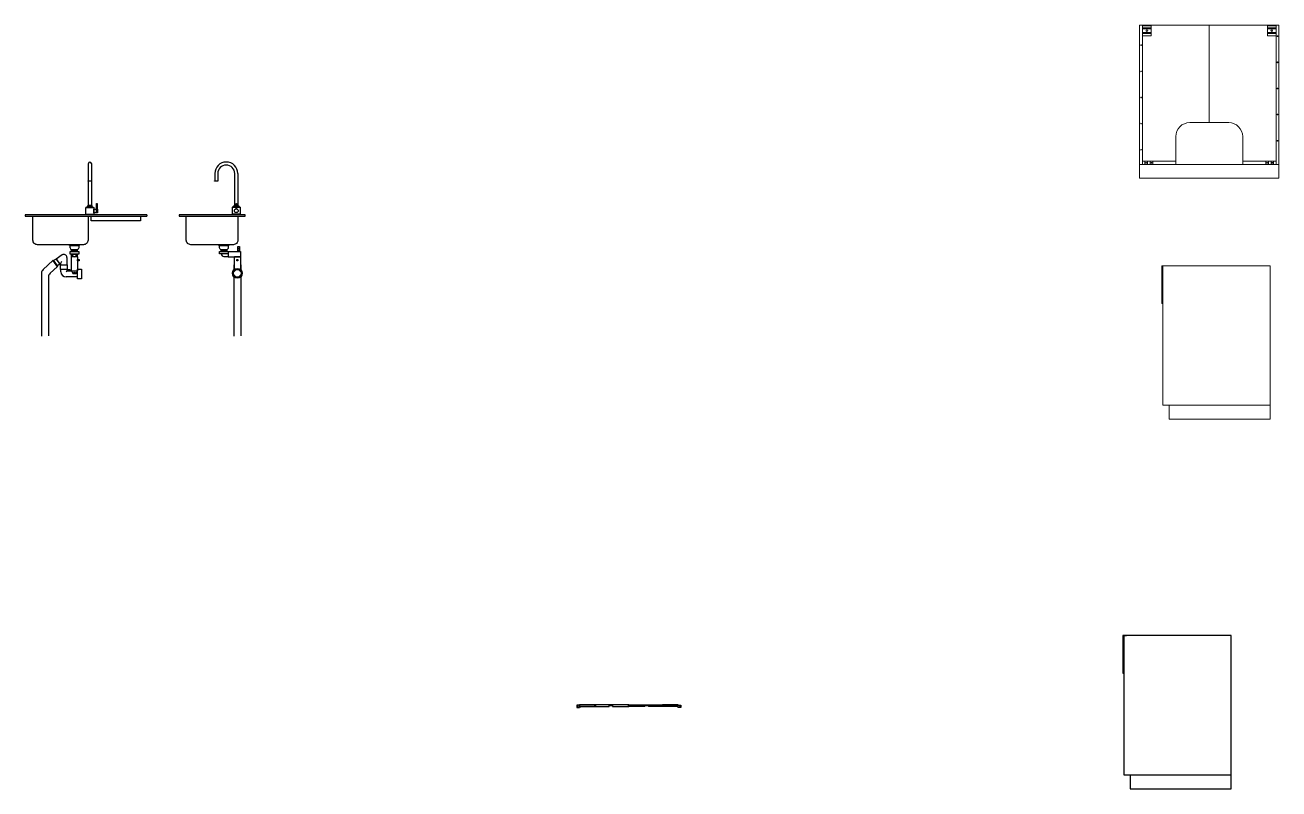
# Model space of a CAD drawing. Header units: inches. Extents: x -714 to 916, y -628 to 501.
# Drawn here: x -714 to 7, y 33 to 472 of the extents above; entities that cross this region are included whole.
import ezdxf

# ---------------------------------------------------------------- set-up
doc = ezdxf.new("R2010")
doc.units = ezdxf.units.IN
doc.header["$MEASUREMENT"] = 0
doc.layers.add('A-ELEV-MBE', color=7, linetype='Continuous', lineweight=18)
doc.layers.add('A-SECT-MCUT1', color=7, linetype='Continuous', lineweight=35)

# ---------------------------------------------------------------- blocks, each defined once
blk = doc.blocks.new('Vite a croce a testa piana - 10 mm da sopra')
at = {"color": 0, "linetype": 'Continuous'}
for p, q in [((-5, 2), (-5, -2)), ((-2, 2), (-5, 2)), ((-2, 2), (-2, 5)), ((2, 5), (-2, 5)), ((-2, 2), (-2, -2)), ((2, 2), (-2, 2)), ((2, 2), (2, 5)), ((2, 2), (2, -2)), ((2, 2), (5, 2)), ((5, 2), (5, -2)), ((-2, -2), (-5, -2)), ((2, -2), (-2, -2)), ((-2, -2), (-2, -5)), ((2, -5), (-2, -5)), ((2, -2), (2, -5)), ((2, -2), (5, -2))]:
    blk.add_line(p, q, dxfattribs=at)
blk.add_circle((0, 0), 9.84, dxfattribs=at)

msp = doc.modelspace()

# ---------------------------------------------------------------- linework, layer by layer
for p, q in [((-604.64, 386.49), (-604.64, 382.31)), ((-602.91, 386.49), (-602.91, 382.31)), ((-593.18, 382.31), (-593.27, 382.31)), ((-677.59, 367.62), (-678.63, 367.02)), ((-677.59, 367.62), (-675.18, 367.62)), ((-675.18, 367.62), (-674.14, 367.02)), ((-593.52, 367.68), (-594.56, 367.08)), ((-593.52, 367.68), (-592.39, 367.68)), ((-592.13, 367.68), (-591.11, 367.68)), ((-591.11, 367.68), (-590.06, 367.08)), ((-643.6, 362.67), (-713.6, 362.67)), ((-713.6, 362.67), (-713.6, 361.99)), ((-713.6, 361.99), (-643.6, 361.99)), ((-672.82, 366.02), (-672.82, 363.89)), ((-643.6, 362.67), (-643.6, 361.99)), ((-692.29, 339.72), (-695.67, 337.35)), ((-683.56, 338.63), (-687, 338.63)), ((-687, 330.55), (-687, 338.63)), ((-683.56, 338.63), (-683.56, 330.55)), ((-599.42, 338.86), (-596.95, 338.86)), ((-596.95, 341.68), (-589.95, 341.68)), ((-596.95, 340.28), (-596.95, 338.66)), ((-596.95, 338.66), (-589.95, 338.66)), ((-589.95, 338.66), (-593.4, 338.66)), ((-593.4, 331.43), (-593.4, 338.66)), ((-591.41, 343.72), (-590.4, 343.72)), ((-591.41, 343.53), (-590.4, 343.53)), ((-591.41, 342.65), (-590.4, 342.65)), ((-591.41, 342.45), (-590.4, 342.45)), ((-589.95, 341.68), (-589.95, 338.66)), ((-589.95, 338.66), (-589.95, 331.43)), ((-697.72, 336.47), (-703.22, 331.33)), ((-695.24, 332.93), (-699.2, 329.23)), ((-697.4, 336.71), (-697.73, 336.48)), ((-697.72, 336.47), (-695.24, 332.93)), ((-697.4, 336.71), (-694.92, 333.17)), ((-695.83, 337.4), (-697.22, 336.46)), ((-697.22, 336.46), (-695.09, 333.41)), ((-695.74, 337.46), (-695.83, 337.4)), ((-695.83, 337.4), (-693.7, 334.35)), ((-695.83, 337.4), (-693.7, 334.35)), ((-695.74, 337.46), (-693.61, 334.41)), ((-694.92, 333.17), (-695.25, 332.94)), ((-693.7, 334.35), (-695.09, 333.41)), ((-693.61, 334.41), (-693.7, 334.35)), ((-693.03, 334.99), (-693.69, 334.53)), ((-693.03, 334.99), (-692.46, 336.22)), ((-693.03, 333.96), (-693.03, 334.99)), ((-693.03, 330.1), (-693.03, 331.45)), ((-689.58, 338.3), (-689.58, 333.96)), ((-689.58, 331.45), (-689.58, 330.55)), ((-704.17, 329.14), (-704.17, 293.16)), ((-700.15, 327.03), (-700.15, 293.2)), ((-683.56, 327.1), (-690.03, 327.1)), ((-689.58, 330.55), (-689.99, 329.91)), ((-689.58, 330.55), (-683.56, 330.55)), ((-687, 330.55), (-686.26, 329.16)), ((-686.26, 329.16), (-684.3, 329.16)), ((-684.3, 329.16), (-683.56, 330.55)), ((-683.56, 327.1), (-683.56, 330.55)), ((-593.77, 327.27), (-593.77, 293.18)), ((-589.75, 327.06), (-589.75, 293.22)), ((-82.56, 121.11), (-82.56, 121.21)), ((-82.56, 121.21), (-80.96, 121.21)), ((-80.96, 121.21), (-80.96, 121.11)), ((-20.95, 121.11), (-22.75, 121.11)), ((-394.96, 81.19), (-395.24, 81.19)), ((-394.96, 80.34), (-395.24, 79.99)), ((-366.84, 81.39), (-395.14, 81.39)), ((-395.14, 81.39), (-395.14, 81.29)), ((-395.14, 81.39), (-386.14, 81.39)), ((-394.74, 80.39), (-395.14, 79.89)), ((-394.96, 80.34), (-394.96, 81.19)), ((-394.74, 80.39), (-378.15, 80.39)), ((-386.14, 80.39), (-378.15, 80.39)), ((-376.13, 80.39), (-366.84, 80.39)), ((-366.84, 81.39), (-338.54, 81.39)), ((-357.55, 80.39), (-366.84, 80.39)), ((-338.94, 80.39), (-355.53, 80.39)), ((-347.54, 80.39), (-355.53, 80.39)), ((-338.54, 81.39), (-347.54, 81.39)), ((-338.94, 80.39), (-338.54, 79.89)), ((-338.72, 80.34), (-338.72, 81.19)), ((-338.72, 81.19), (-338.44, 81.19)), ((-338.72, 80.34), (-338.44, 79.99)), ((-338.54, 81.39), (-338.54, 81.29)), ((-82.55, 41.11), (-78.95, 41.11)), ((-78.95, 41.11), (-78.95, 33.11)), ((-78.95, 41.11), (-20.95, 41.11))]:
    msp.add_line(p, q)
for points in [[(-677.25, 382.25), (-677.25, 392.17)], [(-675.52, 392.17), (-675.52, 382.25)], [(-675.52, 382.1), (-675.52, 368.12), (-677.25, 368.12), (-677.25, 382.1)], [(-592.39, 368.18), (-593.18, 368.18), (-593.18, 386.5)], [(-591.44, 386.49), (-591.44, 368.18), (-592.13, 368.18)], [(-592.39, 367.68), (-593.52, 367.68), (-593.52, 368.18), (-592.39, 368.18)], [(-592.39, 366.13), (-592.39, 369.31), (-592.13, 369.31), (-592.13, 366.13)], [(-592.13, 368.18), (-591.11, 368.18), (-591.11, 367.68), (-592.13, 367.68)], [(-592.13, 367.08), (-590.06, 367.08), (-590.06, 363.08), (-594.56, 363.08), (-594.56, 367.08), (-592.39, 367.08)], [(-686.9, 338.63), (-686.9, 340.26), (-683.66, 340.26), (-683.66, 338.63)], [(-593.4, 331.48), (-593.6, 331.48), (-593.6, 333.99), (-593.4, 333.99)], [(-589.95, 333.99), (-589.76, 333.99), (-589.76, 331.48), (-589.95, 331.48)], [(-82.56, 121.11), (-80.96, 121.11)], [(-78.95, 33.11), (-20.95, 33.11), (-20.95, 121.11), (-82.55, 121.11), (-82.55, 41.11)], [(-395.14, 81.29), (-396.74, 81.29), (-396.74, 79.89), (-395.14, 79.89)], [(-395.24, 81.19), (-396.64, 81.19), (-396.64, 79.99), (-395.24, 79.99)], [(-338.54, 81.29), (-336.94, 81.29), (-336.94, 79.89), (-338.54, 79.89)], [(-338.44, 81.19), (-337.04, 81.19), (-337.04, 79.99), (-338.44, 79.99)]]:
    msp.add_lwpolyline(points)
for points in [[(-677.35, 382.25), (-675.43, 382.25), (-675.43, 382.1), (-677.35, 382.1)], [(-604.74, 382.31), (-602.82, 382.31), (-602.82, 382.15), (-604.74, 382.15)], [(-677.59, 368.12), (-675.18, 368.12), (-675.18, 367.62), (-677.59, 367.62)], [(-672.49, 369.18), (-672.23, 369.18), (-672.23, 366.02), (-672.49, 366.02)], [(-678.83, 363.02), (-673.9, 363.02), (-673.9, 362.67), (-678.83, 362.67)], [(-678.63, 367.02), (-674.14, 367.02), (-674.14, 363.02), (-678.63, 363.02)], [(-675.68, 361.99), (-647.22, 361.99), (-647.22, 359.36), (-675.68, 359.36)], [(-674.14, 366.02), (-671.94, 366.02), (-671.94, 363.89), (-674.14, 363.89)], [(-625.15, 362.01), (-587.16, 362.01), (-587.16, 362.73), (-625.15, 362.73)], [(-594.76, 363.08), (-589.83, 363.08), (-589.83, 362.73), (-594.76, 362.73)], [(-688.1, 345.61), (-682.46, 345.61), (-682.46, 345.13), (-688.1, 345.13)], [(-687.74, 341.65), (-682.81, 341.65), (-682.81, 340.26), (-687.74, 340.26)], [(-686.9, 342.73), (-683.66, 342.73), (-683.66, 341.65), (-686.9, 341.65)], [(-602.24, 345.63), (-596.6, 345.63), (-596.6, 345.15), (-602.24, 345.15)], [(-601.88, 341.68), (-596.95, 341.68), (-596.95, 340.28), (-601.88, 340.28)], [(-601.04, 342.76), (-597.8, 342.76), (-597.8, 341.68), (-601.04, 341.68)], [(-591.41, 344.67), (-590.4, 344.67), (-590.4, 341.68), (-591.41, 341.68)], [(-693.23, 333.96), (-689.38, 333.96), (-689.38, 331.45), (-693.23, 331.45)], [(-689.38, 331.45), (-687.86, 331.45), (-687.86, 330.55), (-689.38, 330.55)], [(-683.56, 337.16), (-682.6, 337.16), (-682.6, 336.32), (-683.56, 336.32)], [(-683.56, 331.66), (-681.11, 331.66), (-681.11, 325.99), (-683.56, 325.99)], [(-592, 337.18), (-591.49, 337.18), (-591.49, 336.34), (-592, 336.34)], [(-83.06, 99.51), (-82.55, 99.51), (-82.55, 121.11), (-83.06, 121.11)], [(-395.04, 81.69), (-395.04, 81.69)]]:
    msp.add_lwpolyline(points, close=True)
for points in [[(-709.08, 361.99), (-677.46, 361.99), (-677.46, 348.23, -0.414214), (-680.09, 345.61), (-706.45, 345.61, -0.414214), (-709.08, 348.23)], [(-621, 362.01), (-591.32, 362.01), (-591.32, 348.25, -0.414214), (-593.94, 345.63), (-618.38, 345.63, -0.414214), (-621, 348.25)], [(-601.88, 345.15), (-596.95, 345.15), (-596.95, 343.76, -0.414214), (-597.95, 342.76), (-600.88, 342.76, -0.414214), (-601.88, 343.76)], [(-396.41, 81.03), (-396.2, 81.03, -0.414214), (-396.14, 80.97), (-396.14, 80.21, -0.414214), (-396.2, 80.14), (-396.41, 80.14, -0.414214), (-396.47, 80.21), (-396.47, 80.97, -0.414214)], [(-386.24, 81.33), (-386.04, 81.33, -0.414214), (-385.97, 81.27), (-385.97, 80.51, -0.414214), (-386.04, 80.44), (-386.24, 80.44, -0.414214), (-386.31, 80.51), (-386.31, 81.27, -0.414214)], [(-366.94, 81.33), (-366.74, 81.33, -0.414214), (-366.67, 81.27), (-366.67, 80.51, -0.414214), (-366.74, 80.44), (-366.94, 80.44, -0.414214), (-367.01, 80.51), (-367.01, 81.27, -0.414214)], [(-347.64, 81.33), (-347.44, 81.33, -0.414214), (-347.37, 81.27), (-347.37, 80.51, -0.414214), (-347.44, 80.44), (-347.64, 80.44, -0.414214), (-347.71, 80.51), (-347.71, 81.27, -0.414214)], [(-337.27, 81.03), (-337.48, 81.03, 0.414214), (-337.54, 80.97), (-337.54, 80.21, 0.414214), (-337.48, 80.14), (-337.27, 80.14, 0.414214), (-337.21, 80.21), (-337.21, 80.97, 0.414214)]]:
    msp.add_lwpolyline(points, format="xyb", close=True)
for points in [[(-687.74, 343.73), (-687.74, 345.13), (-682.81, 345.13), (-682.81, 343.73, -0.414214), (-683.81, 342.73), (-686.9, 342.73)], [(-378.15, 80.39), (-378.15, 80.93, -0.414214), (-378.1, 80.98), (-376.18, 80.98, -0.414214), (-376.13, 80.93), (-376.13, 80.39)], [(-357.55, 80.39), (-357.55, 80.93, -0.414214), (-357.5, 80.98), (-355.58, 80.98, -0.414214), (-355.53, 80.93), (-355.53, 80.39)]]:
    msp.add_lwpolyline(points, format="xyb")
for centre, radius in [((-592.28, 365.08), 1.07), ((-591.68, 329.18), 2.83), ((-591.68, 329.18), 2.13), ((-688.62, 330.96), 0.2)]:
    msp.add_circle(centre, radius)
for centre, radius, start, end in [((-676.39, 392.17), 0.867, 0, 180), ((-598.04, 386.49), 6.6, 0, 180), ((-598.04, 386.49), 4.87, 0, 180), ((-691.31, 338.3), 1.72, 0, 125.29867), ((-686.74, 343.73), 1, 180, 270), ((-685.28, 340.26), 1.62, 180, 0), ((-685.28, 340.26), 1.42, 180, 0), ((-599.42, 340.28), 1.42, 180, 270), ((-701.17, 329.14), 3, 133.1007, 180), ((-697.15, 327.03), 3, 133.1007, 180), ((-690.03, 330.1), 3, 180, 270), ((-685.28, 328.51), 1.18, 33.67751, 146.32249)]:
    msp.add_arc(centre, radius, start, end)
at = {"layer": 'A-ELEV-MBE'}
for p, q in [((-71.84, 471.73), (-71.84, 450.13)), ((-71.78, 471.23), (-66.78, 471.23)), ((-66.78, 471.73), (-66.78, 465.6)), ((-33.44, 471.73), (-33.44, 415.73)), ((-0.09, 471.73), (-0.09, 465.6)), ((-0.09, 471.23), (4.91, 471.23)), ((4.96, 471.73), (4.96, 450.13)), ((-71.78, 467.46), (-66.98, 467.46)), ((-71.78, 466.96), (-66.78, 466.96)), ((-66.78, 465.6), (-71.78, 465.6)), ((-0.09, 467.46), (4.71, 467.46)), ((-0.09, 466.96), (4.91, 466.96)), ((-0.09, 465.6), (4.91, 465.6)), ((-71.84, 450.13), (-71.84, 391.73)), ((4.96, 450.13), (4.96, 391.73)), ((-44.64, 415.73), (-22.24, 415.73)), ((-52.64, 391.73), (-52.64, 407.73)), ((-14.24, 391.73), (-14.24, 407.73)), ((-73.44, 391.73), (6.56, 391.73)), ((-71.84, 393.53), (-52.64, 393.53)), ((-68.91, 393.53), (-68.91, 391.73)), ((-67.41, 391.73), (-67.41, 393.53)), ((-14.24, 393.53), (4.96, 393.53)), ((0.53, 391.73), (0.53, 393.53)), ((2.03, 393.53), (2.03, 391.73)), ((-60.11, 333.39), (-60.11, 333.49)), ((-60.11, 333.49), (-58.51, 333.49)), ((-58.51, 333.49), (-58.51, 333.39)), ((-60.1, 253.39), (-56.5, 253.39)), ((-56.5, 253.39), (-56.5, 245.39)), ((-56.5, 253.39), (1.5, 253.39))]:
    msp.add_line(p, q, dxfattribs=at)
for points in [[(-73.44, 383.73), (6.56, 383.73), (6.56, 471.73), (-73.44, 471.73)], [(-71.78, 465.6), (-66.78, 465.6), (-66.78, 471.73), (-71.78, 471.73)], [(-0.09, 465.6), (4.91, 465.6), (4.91, 471.73), (-0.09, 471.73)], [(-70.41, 391.73), (-65.91, 391.73), (-65.91, 393.53), (-70.41, 393.53)], [(3.53, 391.73), (-0.97, 391.73), (-0.97, 393.53), (3.53, 393.53)], [(-60.61, 311.79), (-60.1, 311.79), (-60.1, 333.39), (-60.61, 333.39)]]:
    msp.add_lwpolyline(points, close=True, dxfattribs=at)
for points in [[(-71.78, 470.09), (-66.78, 470.09), (-66.78, 469.79, -0.414214), (-66.98, 469.59), (-71.78, 469.59)], [(-0.09, 470.09), (4.91, 470.09), (4.91, 469.79, -0.414214), (4.71, 469.59), (-0.09, 469.59)]]:
    msp.add_lwpolyline(points, format="xyb", dxfattribs=at)
for points in [[(-60.11, 333.39), (-58.51, 333.39)], [(-56.5, 245.39), (1.5, 245.39), (1.5, 333.39), (-60.1, 333.39), (-60.1, 253.39)]]:
    msp.add_lwpolyline(points, dxfattribs=at)
for centre, radius in [((-69.28, 468.52), 0.5), ((2.41, 468.52), 0.5), ((5.76, 465.34), 0.2), ((-72.64, 460.15), 0.2), ((5.76, 450.34), 0.2), ((-72.64, 445.15), 0.2), ((5.76, 435.34), 0.2), ((-72.64, 430.15), 0.2), ((5.76, 420.34), 0.2), ((-72.64, 415.15), 0.2), ((5.76, 405.34), 0.2), ((-72.64, 400.15), 0.2), ((-69.66, 392.63), 0.2), ((-66.66, 392.63), 0.2), ((-0.22, 392.63), 0.2), ((2.78, 392.63), 0.2)]:
    msp.add_circle(centre, radius, dxfattribs=at)
for centre, radius, start, end in [((-66.98, 467.26), 0.2, 0, 90), ((4.71, 467.26), 0.2, 0, 90), ((-44.64, 407.73), 8, 90, 180), ((-22.24, 407.73), 8, 0, 90)]:
    msp.add_arc(centre, radius, start, end, dxfattribs=at)

# ---------------------------------------------------------------- block references
at = {"layer": 'A-SECT-MCUT1', "xscale": 0.01697462231067995, "yscale": 0.01697462231067995, "zscale": 0.01697462231067995}
for p in [(-396.31, 80.86), (-396.31, 80.31), (-337.37, 80.86), (-337.37, 80.31)]:
    msp.add_blockref('Vite a croce a testa piana - 10 mm da sopra', p, dxfattribs=at)

doc.saveas('drawing.dxf')
